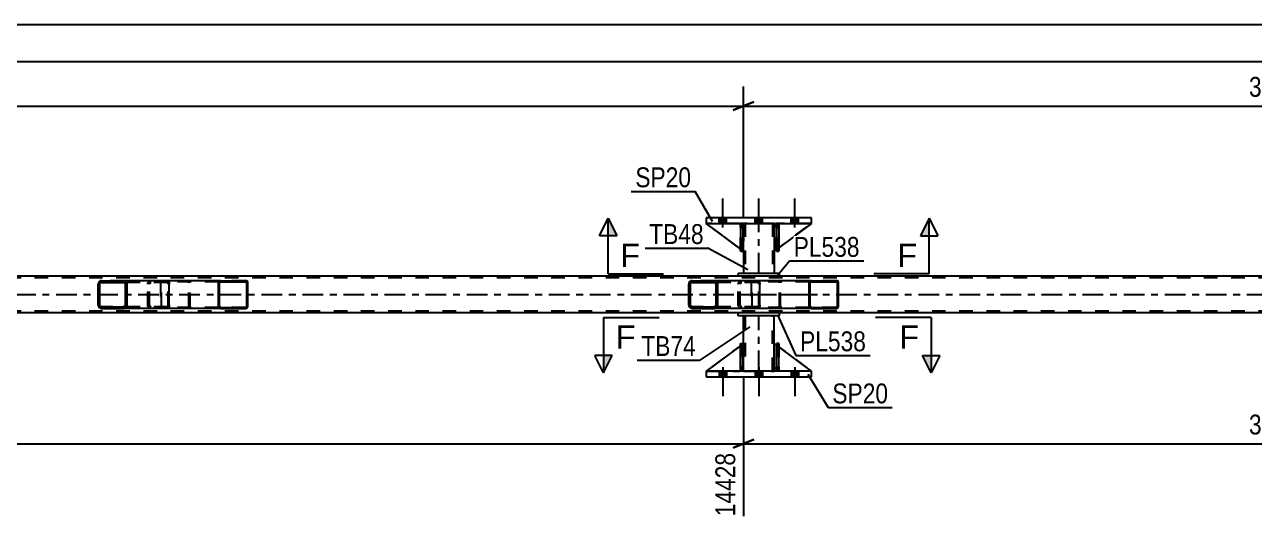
# Model space of a CAD drawing. Header units: millimetres. Extents: x 0 to 841, y 0 to 594.
# Drawn here: x 481.8 to 659.1, y 213.2 to 284.7 of the extents above; entities that cross this region are included whole.
import ezdxf

# ---------------------------------------------------------------- set-up
doc = ezdxf.new("R2010")
doc.units = ezdxf.units.MM
doc.linetypes.add('DXK_LINE_DOT2', pattern=[3.9198, 1.9599, -1.9599])
doc.linetypes.add('DXK_LINE_DOT3', pattern=[5.9187, 2.979, -0.9799, 0.9799, -0.9799])
doc.styles.add('Arial', font='ARIAL.TTF', dxfattribs={"height": 0.2})
doc.styles.add('Arial Narrow', font='ARIALN.TTF', dxfattribs={"height": 0.2})

# ---------------------------------------------------------------- blocks, each defined once
blk = doc.blocks.new('Part-814553173-5647 - 5489')
at = {"color": 7, "linetype": 'DXK_LINE_DOT2'}
for p, q in [((589.84, 235.35), (589.84, 238.75)), ((589.84, 238.75), (595.24, 234.75)), ((590.44, 234.75), (589.84, 235.35)), ((595.24, 234.75), (590.44, 234.75))]:
    blk.add_line(p, q, dxfattribs=at)
blk = doc.blocks.new('Part-814553173-5655 - 5489')
at = {"color": 2, "linetype": 'Continuous'}
for p, q in [((585, 234.75), (585, 238.75)), ((585, 238.75), (585.32, 238.75)), ((585.32, 234.75), (585.32, 238.75)), ((585, 234.75), (585, 234.75)), ((585.32, 234.75), (585, 234.75))]:
    blk.add_line(p, q, dxfattribs=at)
at = {"color": 7, "linetype": 'DXK_LINE_DOT2'}
for p, q in [((585, 238.75), (585, 235.35)), ((585.32, 235.35), (585.32, 238.75)), ((585, 235.35), (585, 234.75)), ((585, 235.35), (585.32, 235.35)), ((585.32, 234.75), (585.32, 235.35)), ((585.32, 234.75), (585.32, 234.75))]:
    blk.add_line(p, q, dxfattribs=at)
blk = doc.blocks.new('Part-814553173-5663 - 5489')
at = {"linetype": 'Continuous'}
h = blk.add_hatch(dxfattribs=at)
h.set_pattern_fill('', scale=0.7, style=0, pattern_type=0)
h.set_pattern_definition([(45, (496.5483, 247.4956), (-1.57154, 1.57154), [])])
h.paths.add_polyline_path([(496.59, 247.31), (496.55, 247.5), (496.44, 247.65), (496.28, 247.76), (496.08, 247.79), (492.9, 247.79), (492.71, 247.76), (492.54, 247.65), (492.44, 247.5), (492.4, 247.31), (492.4, 244.27), (492.44, 244.09), (492.54, 243.93), (492.71, 243.83), (492.9, 243.79), (496.08, 243.79), (496.28, 243.83), (496.44, 243.93), (496.55, 244.09), (496.59, 244.27)])
h.paths.add_polyline_path([(496.32, 244.18), (496.26, 244.1), (496.18, 244.05), (496.08, 244.03), (492.9, 244.03), (492.8, 244.05), (492.72, 244.1), (492.67, 244.18), (492.65, 244.27), (492.65, 247.31), (492.67, 247.4), (492.72, 247.48), (492.8, 247.53), (492.9, 247.55), (496.08, 247.55), (496.18, 247.53), (496.26, 247.48), (496.32, 247.4), (496.34, 247.31), (496.34, 244.27)])
at = {"color": 2, "linetype": 'Continuous'}
for p, q in [((492.44, 247.5), (492.4, 247.31)), ((492.4, 244.27), (492.4, 247.31)), ((492.65, 247.31), (492.67, 247.4)), ((492.65, 244.27), (492.65, 247.31)), ((492.67, 247.4), (492.72, 247.48)), ((492.9, 247.79), (492.71, 247.76)), ((492.72, 247.48), (492.8, 247.53)), ((492.8, 247.53), (492.9, 247.55)), ((492.9, 247.79), (496.08, 247.79)), ((492.9, 247.55), (496.08, 247.55)), ((502.38, 247.79), (496.08, 247.79)), ((496.28, 247.76), (496.08, 247.79)), ((496.08, 247.55), (496.18, 247.53)), ((496.18, 247.53), (496.26, 247.48)), ((496.26, 247.48), (496.32, 247.4)), ((496.32, 247.4), (496.34, 247.31)), ((496.34, 244.27), (496.34, 247.31)), ((496.59, 247.31), (496.55, 247.5)), ((496.59, 244.27), (496.59, 247.31)), ((502.38, 247.79), (502.49, 247.76)), ((502.49, 247.76), (502.58, 247.65)), ((502.58, 247.65), (502.63, 247.5)), ((502.63, 247.5), (502.66, 247.31)), ((502.66, 244.27), (502.66, 247.31)), ((492.4, 244.27), (492.44, 244.09)), ((492.67, 244.18), (492.65, 244.27)), ((492.72, 244.1), (492.67, 244.18)), ((492.71, 243.83), (492.9, 243.79)), ((492.8, 244.05), (492.72, 244.1)), ((492.9, 244.03), (492.8, 244.05)), ((492.9, 244.03), (496.08, 244.03)), ((492.9, 243.79), (496.08, 243.79)), ((496.18, 244.05), (496.08, 244.03)), ((496.08, 243.79), (496.28, 243.83)), ((502.38, 243.79), (496.08, 243.79)), ((496.26, 244.1), (496.18, 244.05)), ((496.32, 244.18), (496.26, 244.1)), ((496.34, 244.27), (496.32, 244.18)), ((496.55, 244.09), (496.59, 244.27)), ((502.49, 243.83), (502.38, 243.79)), ((502.58, 243.93), (502.49, 243.83)), ((502.63, 244.09), (502.58, 243.93)), ((502.66, 244.27), (502.63, 244.09))]:
    blk.add_line(p, q, dxfattribs=at)
at = {"color": 7, "linetype": 'DXK_LINE_DOT2'}
for p, q in [((496.08, 247.79), (492.9, 247.79)), ((502.38, 247.55), (492.9, 247.55)), ((499.55, 247.31), (499.59, 247.5)), ((499.55, 244.27), (499.55, 247.31)), ((499.82, 247.4), (499.8, 247.31)), ((499.8, 244.27), (499.8, 247.31)), ((499.87, 247.48), (499.82, 247.4)), ((499.86, 247.76), (500.05, 247.79)), ((499.87, 247.48), (499.89, 247.5)), ((499.89, 247.5), (499.95, 247.53)), ((499.95, 247.53), (500.05, 247.55)), ((501.39, 247.55), (501.39, 247.79)), ((502.44, 247.53), (502.38, 247.55)), ((502.48, 247.48), (502.44, 247.53)), ((502.51, 247.4), (502.48, 247.48)), ((502.52, 247.31), (502.51, 247.4)), ((502.52, 244.27), (502.52, 247.31)), ((502.38, 244.03), (492.9, 244.03)), ((496.08, 243.79), (492.9, 243.79)), ((499.59, 244.09), (499.55, 244.27)), ((499.8, 244.27), (499.82, 244.18)), ((499.82, 244.18), (499.87, 244.1)), ((500.05, 243.79), (499.86, 243.83)), ((499.87, 244.1), (499.89, 244.09)), ((499.89, 244.09), (499.95, 244.05)), ((499.95, 244.05), (500.05, 244.03)), ((501.39, 243.79), (501.39, 244.03)), ((502.38, 244.03), (502.44, 244.05)), ((502.44, 244.05), (502.48, 244.1)), ((502.48, 244.1), (502.51, 244.18)), ((502.51, 244.18), (502.52, 244.27))]:
    blk.add_line(p, q, dxfattribs=at)
at = {"color": 2, "linetype": 'Continuous'}
for centre, start, end in [((492.89, 247.3), 111.1941, 156.1506), ((496.1, 247.3), 23.8494, 68.8059), ((492.89, 244.29), 203.8494, 248.8059), ((496.1, 244.29), 291.1941, 336.1506)]:
    blk.add_arc(centre, 0.492, start, end, dxfattribs=at)
at = {"color": 7, "linetype": 'DXK_LINE_DOT2'}
for centre, start, end in [((500.04, 247.3), 111.1941, 156.1506), ((500.04, 244.29), 203.8494, 248.8059)]:
    blk.add_arc(centre, 0.492, start, end, dxfattribs=at)
blk = doc.blocks.new('Part-814553173-5530 - 5489')
at = {"color": 2, "linetype": 'Continuous'}
for p, q in [((585.44, 256.05), (585.44, 255.45)), ((589.84, 256.05), (589.84, 255.45)), ((585.44, 252.05), (585.44, 248.85)), ((589.84, 252.05), (589.84, 248.85))]:
    blk.add_line(p, q, dxfattribs=at)
at = {"color": 7, "linetype": 'DXK_LINE_DOT2'}
for p, q in [((589.84, 256.05), (585.44, 256.05)), ((585.44, 255.45), (585.44, 252.05)), ((585.68, 256.05), (585.68, 248.85)), ((589.6, 256.05), (589.6, 248.85)), ((589.84, 255.45), (589.84, 252.05)), ((589.84, 248.85), (585.44, 248.85))]:
    blk.add_line(p, q, dxfattribs=at)
at = {"color": 7, "linetype": 'DXK_LINE_DOT3'}
blk.add_line((587.64, 248.85), (587.64, 256.05), dxfattribs=at)
blk = doc.blocks.new('Part-814553173-5546 - 5489')
at = {"linetype": 'Continuous'}
h = blk.add_hatch(dxfattribs=at)
h.set_pattern_fill('', scale=0.7, style=0, pattern_type=0)
h.set_pattern_definition([(45, (513.9723, 247.5943), (-1.57154, 1.57154), [])])
h.paths.add_polyline_path([(514, 247.47), (513.97, 247.59), (513.9, 247.7), (513.79, 247.77), (513.66, 247.79), (510.08, 247.79), (509.95, 247.77), (509.84, 247.7), (509.77, 247.59), (509.74, 247.47), (509.74, 244.11), (509.77, 243.99), (509.84, 243.89), (509.95, 243.82), (510.08, 243.79), (513.66, 243.79), (513.79, 243.82), (513.9, 243.89), (513.97, 243.99), (514, 244.11)])
h.paths.add_polyline_path([(513.82, 244.05), (513.78, 244), (513.72, 243.96), (513.66, 243.95), (510.08, 243.95), (510.02, 243.96), (509.96, 244), (509.92, 244.05), (509.91, 244.11), (509.91, 247.47), (509.92, 247.53), (509.96, 247.59), (510.02, 247.62), (510.08, 247.63), (513.66, 247.63), (513.72, 247.62), (513.78, 247.59), (513.82, 247.53), (513.83, 247.47), (513.83, 244.11)])
at = {"color": 7, "linetype": 'DXK_LINE_DOT2'}
for p, q in [((501.39, 247.47), (501.4, 247.5)), ((501.39, 247.47), (501.39, 244.11)), ((501.4, 247.5), (501.42, 247.59)), ((501.58, 247.53), (501.56, 247.47)), ((501.56, 244.11), (501.56, 247.47)), ((501.61, 247.59), (501.58, 247.53)), ((501.6, 247.77), (501.73, 247.79)), ((501.67, 247.62), (501.61, 247.59)), ((501.73, 247.63), (501.67, 247.62)), ((502.38, 247.79), (501.73, 247.79)), ((513.66, 247.63), (501.73, 247.63)), ((505.31, 247.79), (505.44, 247.77)), ((505.37, 247.62), (505.31, 247.63)), ((505.43, 247.59), (505.37, 247.62)), ((505.47, 247.53), (505.43, 247.59)), ((505.48, 247.47), (505.47, 247.53)), ((505.48, 244.11), (505.48, 247.47)), ((505.62, 247.59), (505.65, 247.47)), ((505.65, 244.11), (505.65, 247.47)), ((513.66, 247.79), (510.08, 247.79)), ((501.42, 243.99), (501.39, 244.11)), ((501.56, 244.11), (501.58, 244.05)), ((501.58, 244.05), (501.61, 244)), ((501.73, 243.79), (501.6, 243.82)), ((501.61, 244), (501.67, 243.96)), ((501.67, 243.96), (501.73, 243.95)), ((513.66, 243.95), (501.73, 243.95)), ((502.38, 243.79), (501.73, 243.79)), ((505.31, 243.95), (505.37, 243.96)), ((505.44, 243.82), (505.31, 243.79)), ((505.37, 243.96), (505.43, 244)), ((505.43, 244), (505.47, 244.05)), ((505.47, 244.05), (505.48, 244.11)), ((505.65, 244.11), (505.62, 243.99)), ((513.66, 243.79), (510.08, 243.79))]:
    blk.add_line(p, q, dxfattribs=at)
at = {"color": 2, "linetype": 'Continuous'}
for p, q in [((510.08, 247.79), (502.38, 247.79)), ((509.77, 247.59), (509.74, 247.47)), ((509.74, 244.11), (509.74, 247.47)), ((509.91, 247.47), (509.92, 247.53)), ((509.91, 244.11), (509.91, 247.47)), ((509.92, 247.53), (509.96, 247.59)), ((510.08, 247.79), (509.95, 247.77)), ((509.96, 247.59), (510.02, 247.62)), ((510.02, 247.62), (510.08, 247.63)), ((510.08, 247.79), (513.66, 247.79)), ((510.08, 247.63), (513.66, 247.63)), ((513.79, 247.77), (513.66, 247.79)), ((513.66, 247.63), (513.72, 247.62)), ((513.72, 247.62), (513.78, 247.59)), ((513.78, 247.59), (513.82, 247.53)), ((513.82, 247.53), (513.83, 247.47)), ((513.83, 244.11), (513.83, 247.47)), ((514, 247.47), (513.97, 247.59)), ((514, 244.11), (514, 247.47)), ((510.08, 243.79), (502.38, 243.79)), ((509.74, 244.11), (509.77, 243.99)), ((509.92, 244.05), (509.91, 244.11)), ((509.96, 244), (509.92, 244.05)), ((509.95, 243.82), (510.08, 243.79)), ((510.02, 243.96), (509.96, 244)), ((510.08, 243.95), (510.02, 243.96)), ((510.08, 243.95), (513.66, 243.95)), ((510.08, 243.79), (513.66, 243.79)), ((513.72, 243.96), (513.66, 243.95)), ((513.66, 243.79), (513.79, 243.82)), ((513.78, 244), (513.72, 243.96)), ((513.82, 244.05), (513.78, 244)), ((513.83, 244.11), (513.82, 244.05)), ((513.97, 243.99), (514, 244.11))]:
    blk.add_line(p, q, dxfattribs=at)
at = {"color": 7, "linetype": 'DXK_LINE_DOT2'}
for centre, start, end in [((501.72, 247.46), 110.7583, 155.68), ((505.32, 247.46), 24.3199, 69.2417), ((501.72, 244.13), 204.3199, 249.2417), ((505.32, 244.13), 290.7583, 335.68)]:
    blk.add_arc(centre, 0.331, start, end, dxfattribs=at)
at = {"color": 2, "linetype": 'Continuous'}
for centre, start, end in [((510.07, 247.46), 110.7583, 155.68), ((513.67, 247.46), 24.32, 69.2417), ((510.07, 244.13), 204.32, 249.2417), ((513.67, 244.13), 290.7583, 335.68)]:
    blk.add_arc(centre, 0.331, start, end, dxfattribs=at)
blk = doc.blocks.new('Part-814553173-5547 - 5489')
at = {"linetype": 'Continuous'}
h = blk.add_hatch(dxfattribs=at)
h.set_pattern_fill('', scale=0.7, style=0, pattern_type=0)
h.set_pattern_definition([(45, (581.6826, 247.4956), (-1.57154, 1.57154), [])])
h.paths.add_polyline_path([(581.72, 247.31), (581.68, 247.5), (581.57, 247.65), (581.41, 247.76), (581.22, 247.79), (578.03, 247.79), (577.84, 247.76), (577.68, 247.65), (577.57, 247.5), (577.53, 247.31), (577.53, 244.27), (577.57, 244.09), (577.68, 243.93), (577.84, 243.83), (578.03, 243.79), (581.22, 243.79), (581.41, 243.83), (581.57, 243.93), (581.68, 244.09), (581.72, 244.27)])
h.paths.add_polyline_path([(581.45, 244.18), (581.4, 244.1), (581.31, 244.05), (581.22, 244.03), (578.03, 244.03), (577.94, 244.05), (577.86, 244.1), (577.8, 244.18), (577.78, 244.27), (577.78, 247.31), (577.8, 247.4), (577.86, 247.48), (577.94, 247.53), (578.03, 247.55), (581.22, 247.55), (581.31, 247.53), (581.4, 247.48), (581.45, 247.4), (581.47, 247.31), (581.47, 244.27)])
at = {"color": 2, "linetype": 'Continuous'}
for p, q in [((577.57, 247.5), (577.53, 247.31)), ((577.53, 244.27), (577.53, 247.31)), ((577.78, 247.31), (577.8, 247.4)), ((577.78, 244.27), (577.78, 247.31)), ((577.8, 247.4), (577.86, 247.48)), ((578.03, 247.79), (577.84, 247.76)), ((577.86, 247.48), (577.94, 247.53)), ((577.94, 247.53), (578.03, 247.55)), ((578.03, 247.79), (581.22, 247.79)), ((578.03, 247.55), (581.22, 247.55)), ((587.52, 247.79), (581.22, 247.79)), ((581.41, 247.76), (581.22, 247.79)), ((581.22, 247.55), (581.31, 247.53)), ((581.31, 247.53), (581.4, 247.48)), ((581.4, 247.48), (581.45, 247.4)), ((581.45, 247.4), (581.47, 247.31)), ((581.47, 244.27), (581.47, 247.31)), ((581.72, 247.31), (581.68, 247.5)), ((581.72, 244.27), (581.72, 247.31)), ((587.52, 247.79), (587.62, 247.76)), ((587.62, 247.76), (587.71, 247.65)), ((587.71, 247.65), (587.77, 247.5)), ((587.77, 247.5), (587.79, 247.31)), ((587.79, 244.27), (587.79, 247.31)), ((577.53, 244.27), (577.57, 244.09)), ((577.8, 244.18), (577.78, 244.27)), ((577.86, 244.1), (577.8, 244.18)), ((577.84, 243.83), (578.03, 243.79)), ((577.94, 244.05), (577.86, 244.1)), ((578.03, 244.03), (577.94, 244.05)), ((578.03, 244.03), (581.22, 244.03)), ((578.03, 243.79), (581.22, 243.79)), ((581.31, 244.05), (581.22, 244.03)), ((581.22, 243.79), (581.41, 243.83)), ((587.52, 243.79), (581.22, 243.79)), ((581.4, 244.1), (581.31, 244.05)), ((581.45, 244.18), (581.4, 244.1)), ((581.47, 244.27), (581.45, 244.18)), ((581.68, 244.09), (581.72, 244.27)), ((587.62, 243.83), (587.52, 243.79)), ((587.71, 243.93), (587.62, 243.83)), ((587.77, 244.09), (587.71, 243.93)), ((587.79, 244.27), (587.77, 244.09))]:
    blk.add_line(p, q, dxfattribs=at)
at = {"color": 7, "linetype": 'DXK_LINE_DOT2'}
for p, q in [((581.22, 247.79), (578.03, 247.79)), ((587.52, 247.55), (578.03, 247.55)), ((584.68, 247.31), (584.72, 247.5)), ((584.68, 244.27), (584.68, 247.31)), ((584.95, 247.4), (584.93, 247.31)), ((584.93, 244.27), (584.93, 247.31)), ((585.01, 247.48), (584.95, 247.4)), ((584.99, 247.76), (585.18, 247.79)), ((585.01, 247.48), (585.03, 247.5)), ((585.03, 247.5), (585.09, 247.53)), ((585.09, 247.53), (585.18, 247.55)), ((586.53, 247.55), (586.53, 247.79)), ((587.57, 247.53), (587.52, 247.55)), ((587.61, 247.48), (587.57, 247.53)), ((587.64, 247.4), (587.61, 247.48)), ((587.65, 247.31), (587.64, 247.4)), ((587.65, 244.27), (587.65, 247.31)), ((587.52, 244.03), (578.03, 244.03)), ((581.22, 243.79), (578.03, 243.79)), ((584.72, 244.09), (584.68, 244.27)), ((584.93, 244.27), (584.95, 244.18)), ((584.95, 244.18), (585.01, 244.1)), ((585.18, 243.79), (584.99, 243.83)), ((585.01, 244.1), (585.03, 244.09)), ((585.03, 244.09), (585.09, 244.05)), ((585.09, 244.05), (585.18, 244.03)), ((586.53, 243.79), (586.53, 244.03)), ((587.52, 244.03), (587.57, 244.05)), ((587.57, 244.05), (587.61, 244.1)), ((587.61, 244.1), (587.64, 244.18)), ((587.64, 244.18), (587.65, 244.27))]:
    blk.add_line(p, q, dxfattribs=at)
at = {"color": 2, "linetype": 'Continuous'}
for centre, start, end in [((578.02, 247.3), 111.1941, 156.1506), ((581.23, 247.3), 23.8494, 68.8059), ((578.02, 244.29), 203.8494, 248.8059), ((581.23, 244.29), 291.1941, 336.1506)]:
    blk.add_arc(centre, 0.492, start, end, dxfattribs=at)
at = {"color": 7, "linetype": 'DXK_LINE_DOT2'}
for centre, start, end in [((585.17, 247.3), 111.1941, 156.1506), ((585.17, 244.29), 203.8494, 248.8059)]:
    blk.add_arc(centre, 0.492, start, end, dxfattribs=at)
blk = doc.blocks.new('Part-814553173-5548 - 5489')
at = {"linetype": 'Continuous'}
h = blk.add_hatch(dxfattribs=at)
h.set_pattern_fill('', scale=0.7, style=0, pattern_type=0)
h.set_pattern_definition([(45, (599.1066, 247.5943), (-1.57154, 1.57154), [])])
h.paths.add_polyline_path([(599.13, 247.47), (599.11, 247.59), (599.03, 247.7), (598.92, 247.77), (598.79, 247.79), (595.22, 247.79), (595.09, 247.77), (594.98, 247.7), (594.9, 247.59), (594.88, 247.47), (594.88, 244.11), (594.9, 243.99), (594.98, 243.89), (595.09, 243.82), (595.22, 243.79), (598.79, 243.79), (598.92, 243.82), (599.03, 243.89), (599.11, 243.99), (599.13, 244.11)])
h.paths.add_polyline_path([(598.95, 244.05), (598.91, 244), (598.86, 243.96), (598.79, 243.95), (595.22, 243.95), (595.15, 243.96), (595.1, 244), (595.06, 244.05), (595.05, 244.11), (595.05, 247.47), (595.06, 247.53), (595.1, 247.59), (595.15, 247.62), (595.22, 247.63), (598.79, 247.63), (598.86, 247.62), (598.91, 247.59), (598.95, 247.53), (598.96, 247.47), (598.96, 244.11)])
at = {"color": 7, "linetype": 'DXK_LINE_DOT2'}
for p, q in [((586.53, 247.5), (586.55, 247.59)), ((586.53, 247.47), (586.53, 247.5)), ((586.53, 247.47), (586.53, 244.11)), ((586.71, 247.53), (586.7, 247.47)), ((586.7, 244.11), (586.7, 247.47)), ((586.75, 247.59), (586.71, 247.53)), ((586.74, 247.77), (586.87, 247.79)), ((586.8, 247.62), (586.75, 247.59)), ((586.87, 247.63), (586.8, 247.62)), ((587.52, 247.79), (586.87, 247.79)), ((598.79, 247.63), (586.87, 247.63)), ((590.44, 247.79), (590.57, 247.77)), ((590.51, 247.62), (590.44, 247.63)), ((590.56, 247.59), (590.51, 247.62)), ((590.6, 247.53), (590.56, 247.59)), ((590.61, 247.47), (590.6, 247.53)), ((590.61, 244.11), (590.61, 247.47)), ((590.76, 247.59), (590.78, 247.47)), ((590.78, 244.11), (590.78, 247.47)), ((598.79, 247.79), (595.22, 247.79)), ((586.55, 243.99), (586.53, 244.11)), ((586.7, 244.11), (586.71, 244.05)), ((586.71, 244.05), (586.75, 244)), ((586.87, 243.79), (586.74, 243.82)), ((586.75, 244), (586.8, 243.96)), ((586.8, 243.96), (586.87, 243.95)), ((598.79, 243.95), (586.87, 243.95)), ((587.52, 243.79), (586.87, 243.79)), ((590.44, 243.95), (590.51, 243.96)), ((590.57, 243.82), (590.44, 243.79)), ((590.51, 243.96), (590.56, 244)), ((590.56, 244), (590.6, 244.05)), ((590.6, 244.05), (590.61, 244.11)), ((590.78, 244.11), (590.76, 243.99)), ((598.79, 243.79), (595.22, 243.79))]:
    blk.add_line(p, q, dxfattribs=at)
at = {"color": 2, "linetype": 'Continuous'}
for p, q in [((595.22, 247.79), (587.52, 247.79)), ((594.9, 247.59), (594.88, 247.47)), ((594.88, 244.11), (594.88, 247.47)), ((595.05, 247.47), (595.06, 247.53)), ((595.05, 244.11), (595.05, 247.47)), ((595.06, 247.53), (595.1, 247.59)), ((595.22, 247.79), (595.09, 247.77)), ((595.1, 247.59), (595.15, 247.62)), ((595.15, 247.62), (595.22, 247.63)), ((595.22, 247.79), (598.79, 247.79)), ((595.22, 247.63), (598.79, 247.63)), ((598.92, 247.77), (598.79, 247.79)), ((598.79, 247.63), (598.86, 247.62)), ((598.86, 247.62), (598.91, 247.59)), ((598.91, 247.59), (598.95, 247.53)), ((598.95, 247.53), (598.96, 247.47)), ((598.96, 244.11), (598.96, 247.47)), ((599.13, 247.47), (599.11, 247.59)), ((599.13, 244.11), (599.13, 247.47)), ((595.22, 243.79), (587.52, 243.79)), ((594.88, 244.11), (594.9, 243.99)), ((595.06, 244.05), (595.05, 244.11)), ((595.1, 244), (595.06, 244.05)), ((595.09, 243.82), (595.22, 243.79)), ((595.15, 243.96), (595.1, 244)), ((595.22, 243.95), (595.15, 243.96)), ((595.22, 243.95), (598.79, 243.95)), ((595.22, 243.79), (598.79, 243.79)), ((598.86, 243.96), (598.79, 243.95)), ((598.79, 243.79), (598.92, 243.82)), ((598.91, 244), (598.86, 243.96)), ((598.95, 244.05), (598.91, 244)), ((598.96, 244.11), (598.95, 244.05)), ((599.11, 243.99), (599.13, 244.11))]:
    blk.add_line(p, q, dxfattribs=at)
at = {"color": 7, "linetype": 'DXK_LINE_DOT3'}
blk.add_line((585.23, 245.79), (597, 245.79), dxfattribs=at)
at = {"color": 7, "linetype": 'DXK_LINE_DOT2'}
for centre, start, end in [((586.85, 247.46), 110.7583, 155.68), ((590.46, 247.46), 24.3199, 69.2417), ((586.85, 244.13), 204.3199, 249.2417), ((590.46, 244.13), 290.7583, 335.68)]:
    blk.add_arc(centre, 0.331, start, end, dxfattribs=at)
at = {"color": 2, "linetype": 'Continuous'}
for centre, start, end in [((595.2, 247.46), 110.7583, 155.68), ((598.8, 247.46), 24.32, 69.2417), ((595.2, 244.13), 204.32, 249.2417), ((598.8, 244.13), 290.7583, 335.68)]:
    blk.add_arc(centre, 0.331, start, end, dxfattribs=at)
blk = doc.blocks.new('Part-814553173-5613 - 5489')
at = {"color": 7, "linetype": 'DXK_LINE_DOT2'}
for p, q in [((585, 238.75), (585.32, 238.75)), ((585, 235.35), (585, 238.75)), ((585, 238.75), (585, 234.75)), ((585.32, 238.75), (585.32, 235.35)), ((585.32, 234.75), (585.32, 238.66)), ((585.32, 235.35), (585, 235.35)), ((585, 234.75), (585, 235.35)), ((585.32, 234.75), (585, 234.75)), ((585.32, 235.35), (585.32, 234.75)), ((585.32, 234.75), (585.32, 234.75))]:
    blk.add_line(p, q, dxfattribs=at)
blk = doc.blocks.new('Part-814553173-5616 - 5489')
at = {"color": 2, "linetype": 'Continuous'}
for p, q in [((590.2, 255.81), (589.84, 255.45)), ((589.84, 255.45), (589.84, 252.05)), ((595.24, 256.05), (590.52, 252.55)), ((590.2, 252.31), (589.84, 252.05))]:
    blk.add_line(p, q, dxfattribs=at)
at = {"color": 7, "linetype": 'DXK_LINE_DOT2'}
for p, q in [((590.44, 256.05), (590.2, 255.81)), ((595.24, 256.05), (590.44, 256.05)), ((590.52, 252.55), (590.2, 252.31))]:
    blk.add_line(p, q, dxfattribs=at)
blk = doc.blocks.new('Part-814553173-5619 - 5489')
at = {"color": 7, "linetype": 'DXK_LINE_DOT2'}
for p, q in [((590.44, 256.05), (589.84, 255.45)), ((589.84, 252.05), (595.24, 256.05)), ((589.84, 255.45), (589.84, 252.05)), ((595.24, 256.05), (590.44, 256.05))]:
    blk.add_line(p, q, dxfattribs=at)
blk = doc.blocks.new('Part-814553173-5622 - 5489')
at = {"color": 2, "linetype": 'Continuous'}
for p, q in [((585, 252.38), (580.04, 256.05)), ((585, 255.9), (584.84, 256.05)), ((585.44, 255.45), (585.32, 255.58)), ((585.44, 255.45), (585.44, 255.45)), ((585.44, 252.05), (585.44, 255.45)), ((585.32, 252.15), (585.44, 252.05)), ((585.44, 252.05), (585.44, 252.05))]:
    blk.add_line(p, q, dxfattribs=at)
at = {"color": 7, "linetype": 'DXK_LINE_DOT2'}
for p, q in [((584.84, 256.05), (580.04, 256.05)), ((584.84, 256.05), (585.44, 255.45)), ((585.32, 255.58), (585, 255.9)), ((585.44, 255.45), (585.44, 252.05)), ((585.32, 252.15), (585, 252.38))]:
    blk.add_line(p, q, dxfattribs=at)
blk = doc.blocks.new('Part-814553173-5625 - 5489')
at = {"color": 7, "linetype": 'DXK_LINE_DOT2'}
for p, q in [((585.44, 252.05), (580.04, 256.05)), ((580.04, 256.05), (584.84, 256.05)), ((584.84, 256.05), (585.44, 255.45)), ((585.44, 255.45), (584.84, 256.05)), ((585.44, 255.45), (585.44, 252.05)), ((585.44, 255.45), (585.44, 255.45)), ((585.44, 255.45), (585.44, 252.05))]:
    blk.add_line(p, q, dxfattribs=at)
blk = doc.blocks.new('Part-814553173-5626 - 5489')
at = {"color": 2, "linetype": 'Continuous'}
for p, q in [((590.52, 256.05), (590.2, 256.05)), ((590.2, 256.05), (590.2, 252.05)), ((590.52, 256.05), (590.52, 256.05)), ((590.52, 256.05), (590.52, 252.05)), ((590.52, 252.05), (590.2, 252.05))]:
    blk.add_line(p, q, dxfattribs=at)
at = {"color": 7, "linetype": 'DXK_LINE_DOT2'}
for p, q in [((590.2, 255.45), (590.2, 256.05)), ((590.52, 255.45), (590.2, 255.45)), ((590.2, 255.45), (590.2, 252.05)), ((590.52, 255.45), (590.52, 256.05)), ((590.52, 256.05), (590.52, 256.05)), ((590.52, 252.05), (590.52, 255.45))]:
    blk.add_line(p, q, dxfattribs=at)
blk = doc.blocks.new('Part-814553173-5627 - 5489')
at = {"color": 2, "linetype": 'Continuous'}
for p, q in [((585.32, 256.05), (585, 256.05)), ((585, 256.05), (585, 252.05)), ((585.32, 256.05), (585.32, 256.05)), ((585.32, 256.05), (585.32, 252.05)), ((585.32, 252.05), (585, 252.05))]:
    blk.add_line(p, q, dxfattribs=at)
at = {"color": 7, "linetype": 'DXK_LINE_DOT2'}
for p, q in [((585, 255.45), (585, 256.05)), ((585.32, 255.45), (585, 255.45)), ((585, 255.45), (585, 252.05)), ((585.32, 255.45), (585.32, 256.05)), ((585.32, 256.05), (585.32, 256.05)), ((585.32, 252.05), (585.32, 255.45))]:
    blk.add_line(p, q, dxfattribs=at)
blk = doc.blocks.new('Part-814553173-5628 - 5489')
at = {"color": 7, "linetype": 'DXK_LINE_DOT2'}
for p, q in [((590.2, 255.45), (590.2, 256.05)), ((590.2, 256.05), (590.2, 256.05)), ((590.2, 256.05), (590.2, 252.05)), ((590.52, 256.05), (590.2, 256.05)), ((590.2, 252.05), (590.2, 255.45)), ((590.2, 255.45), (590.52, 255.45)), ((590.52, 255.45), (590.52, 256.05)), ((590.52, 252.05), (590.52, 256.05)), ((590.52, 255.45), (590.52, 252.05)), ((590.2, 252.05), (590.52, 252.05))]:
    blk.add_line(p, q, dxfattribs=at)
blk = doc.blocks.new('Part-814553173-5629 - 5489')
at = {"color": 7, "linetype": 'DXK_LINE_DOT2'}
for p, q in [((585, 255.45), (585, 256.05)), ((585, 256.05), (585, 256.05)), ((585, 256.05), (585, 252.05)), ((585.32, 256.05), (585, 256.05)), ((585, 252.05), (585, 255.45)), ((585, 255.45), (585.32, 255.45)), ((585.32, 255.45), (585.32, 256.05)), ((585.32, 252.05), (585.32, 256.05)), ((585.32, 255.45), (585.32, 252.05)), ((585, 252.05), (585.32, 252.05))]:
    blk.add_line(p, q, dxfattribs=at)
blk = doc.blocks.new('Part-814553173-5634 - 5489')
at = {"color": 2, "linetype": 'Continuous'}
for p, q in [((585.44, 238.75), (585.44, 242.75)), ((589.84, 238.75), (589.84, 242.75)), ((585.44, 234.75), (585.44, 235.35)), ((589.84, 234.75), (589.84, 235.35))]:
    blk.add_line(p, q, dxfattribs=at)
at = {"color": 7, "linetype": 'DXK_LINE_DOT2'}
for p, q in [((589.84, 242.75), (585.44, 242.75)), ((585.68, 242.75), (585.68, 234.75)), ((589.6, 234.75), (589.6, 242.75)), ((585.44, 235.35), (585.44, 238.75)), ((589.84, 235.35), (589.84, 238.75)), ((585.44, 234.75), (589.84, 234.75))]:
    blk.add_line(p, q, dxfattribs=at)
at = {"color": 7, "linetype": 'DXK_LINE_DOT3'}
blk.add_line((587.64, 234.75), (587.64, 242.75), dxfattribs=at)
blk = doc.blocks.new('Part-814553173-5639 - 5489')
at = {"color": 2, "linetype": 'Continuous'}
for p, q in [((590.64, 243.15), (584.64, 243.15)), ((584.64, 242.75), (584.64, 243.15)), ((590.64, 242.75), (590.64, 243.15)), ((590.64, 242.75), (584.64, 242.75))]:
    blk.add_line(p, q, dxfattribs=at)
blk = doc.blocks.new('Part-814553173-5644 - 5489')
at = {"color": 2, "linetype": 'Continuous'}
for p, q in [((590.64, 248.85), (584.64, 248.85)), ((584.64, 248.45), (584.64, 248.85)), ((590.64, 248.45), (584.64, 248.45)), ((590.64, 248.45), (590.64, 248.85))]:
    blk.add_line(p, q, dxfattribs=at)
blk = doc.blocks.new('Part-814553173-5650 - 5489')
at = {"color": 2, "linetype": 'Continuous'}
for p, q in [((585, 238.42), (580.04, 234.75)), ((585.44, 238.75), (585.32, 238.66)), ((585.44, 235.35), (585.44, 238.75)), ((585, 234.91), (584.84, 234.75)), ((585.44, 235.35), (585.32, 235.23)), ((585.44, 235.35), (585.44, 235.35))]:
    blk.add_line(p, q, dxfattribs=at)
at = {"color": 7, "linetype": 'DXK_LINE_DOT2'}
for p, q in [((585.32, 238.66), (585, 238.42)), ((585.44, 235.35), (585.44, 238.75)), ((580.04, 234.75), (584.84, 234.75)), ((585.44, 235.35), (584.84, 234.75)), ((585.32, 235.23), (585, 234.91))]:
    blk.add_line(p, q, dxfattribs=at)
blk = doc.blocks.new('Part-814553173-5653 - 5489')
at = {"color": 7, "linetype": 'DXK_LINE_DOT2'}
for p, q in [((585.44, 238.75), (580.04, 234.75)), ((585.44, 235.35), (585.44, 238.75)), ((585.44, 238.75), (585.44, 235.35)), ((580.04, 234.75), (584.84, 234.75)), ((584.84, 234.75), (585.44, 235.35)), ((585.44, 235.35), (584.84, 234.75)), ((585.44, 235.35), (585.44, 235.35))]:
    blk.add_line(p, q, dxfattribs=at)
blk = doc.blocks.new('Part-814553173-5654 - 5489')
at = {"color": 2, "linetype": 'Continuous'}
for p, q in [((590.2, 234.75), (590.2, 238.75)), ((590.2, 238.75), (590.52, 238.75)), ((590.52, 234.75), (590.52, 238.75)), ((590.2, 234.75), (590.2, 234.75)), ((590.52, 234.75), (590.2, 234.75))]:
    blk.add_line(p, q, dxfattribs=at)
at = {"color": 7, "linetype": 'DXK_LINE_DOT2'}
for p, q in [((590.2, 238.75), (590.2, 235.35)), ((590.52, 235.35), (590.52, 238.75)), ((590.2, 235.35), (590.2, 234.75)), ((590.2, 235.35), (590.52, 235.35)), ((590.52, 234.75), (590.52, 235.35)), ((590.52, 234.75), (590.52, 234.75))]:
    blk.add_line(p, q, dxfattribs=at)
blk = doc.blocks.new('Part-814553173-5656 - 5489')
at = {"color": 7, "linetype": 'DXK_LINE_DOT2'}
for p, q in [((590.52, 238.75), (590.2, 238.75)), ((590.2, 235.35), (590.2, 238.75)), ((590.2, 238.75), (590.2, 234.75)), ((590.52, 238.75), (590.52, 235.35)), ((590.52, 234.75), (590.52, 238.75)), ((590.52, 235.35), (590.2, 235.35)), ((590.2, 234.75), (590.2, 235.35)), ((590.52, 234.75), (590.2, 234.75)), ((590.52, 235.35), (590.52, 234.75)), ((590.52, 234.75), (590.52, 234.75))]:
    blk.add_line(p, q, dxfattribs=at)
blk = doc.blocks.new('Part-814553173-5661 - 5489')
at = {"color": 2, "linetype": 'Continuous'}
for p, q in [((728.24, 248.43), (66.12, 248.43)), ((584.64, 243.15), (335.24, 243.15)), ((728.24, 243.15), (590.64, 243.15))]:
    blk.add_line(p, q, dxfattribs=at)
at = {"color": 7, "linetype": 'DXK_LINE_DOT2'}
for p, q in [((728.24, 248.19), (66.12, 248.19)), ((728.24, 243.39), (66.12, 243.39)), ((590.64, 243.15), (584.64, 243.15))]:
    blk.add_line(p, q, dxfattribs=at)
at = {"color": 7, "linetype": 'DXK_LINE_DOT3'}
blk.add_line((66.12, 245.79), (728.24, 245.79), dxfattribs=at)
blk = doc.blocks.new('Part-814553173-5668 - 5489')
at = {"color": 2, "linetype": 'Continuous'}
for p, q in [((595.24, 256.85), (580.04, 256.85)), ((580.04, 256.85), (580.04, 256.05)), ((580.04, 256.05), (595.24, 256.05)), ((595.24, 256.05), (595.24, 256.85))]:
    blk.add_line(p, q, dxfattribs=at)
blk = doc.blocks.new('Part-814553173-5673 - 5489')
at = {"color": 2, "linetype": 'Continuous'}
for p, q in [((580.04, 234.75), (580.04, 233.95)), ((595.24, 234.75), (580.04, 234.75)), ((595.24, 233.95), (595.24, 234.75)), ((580.04, 233.95), (595.24, 233.95))]:
    blk.add_line(p, q, dxfattribs=at)
blk = doc.blocks.new('Part-814553173-5676 - 5489')
at = {"color": 2, "linetype": 'Continuous'}
for p, q in [((589.84, 235.35), (589.84, 238.75)), ((590.2, 238.49), (589.84, 238.75)), ((595.24, 234.75), (590.52, 238.25)), ((590.2, 235), (589.84, 235.35))]:
    blk.add_line(p, q, dxfattribs=at)
at = {"color": 7, "linetype": 'DXK_LINE_DOT2'}
for p, q in [((590.52, 238.25), (590.2, 238.49)), ((590.44, 234.75), (590.2, 235)), ((595.24, 234.75), (590.44, 234.75)), ((595.24, 234.75), (595.24, 234.75)), ((595.24, 234.75), (595.24, 234.75))]:
    blk.add_line(p, q, dxfattribs=at)
blk = doc.blocks.new('Bolt-814553173-5723 - 5489')
at = {"linetype": 'Continuous'}
for points in [[(581.92, 256.05), (582.96, 256.05), (582.96, 256.85), (581.92, 256.85)], [(581.92, 256.05), (582.96, 256.05), (582.96, 256.85), (581.92, 256.85)], [(581.92, 256.05), (582.96, 256.05), (582.96, 256.85), (581.92, 256.85)], [(587.12, 256.05), (588.16, 256.05), (588.16, 256.85), (587.12, 256.85)], [(587.12, 256.05), (588.16, 256.05), (588.16, 256.85), (587.12, 256.85)], [(592.32, 256.05), (593.36, 256.05), (593.36, 256.85), (592.32, 256.85)], [(592.32, 256.05), (593.36, 256.05), (593.36, 256.85), (592.32, 256.85)], [(592.32, 256.05), (593.36, 256.05), (593.36, 256.85), (592.32, 256.85)]]:
    blk.add_hatch(color=1, dxfattribs=at).paths.add_polyline_path(points)
at = {"color": 1, "linetype": 'Continuous'}
for p, q in [((582.44, 255.45), (582.44, 259.65)), ((582.44, 255.45), (582.44, 259.65)), ((582.44, 255.45), (582.44, 259.65)), ((587.64, 255.45), (587.64, 259.65)), ((587.64, 255.45), (587.64, 259.65)), ((592.84, 255.45), (592.84, 259.65)), ((592.84, 255.45), (592.84, 259.65)), ((592.84, 255.45), (592.84, 259.65)), ((581.92, 256.05), (581.92, 256.85)), ((581.92, 256.05), (581.92, 256.85)), ((581.92, 256.05), (581.92, 256.85)), ((582.96, 256.05), (582.96, 256.85)), ((582.96, 256.05), (582.96, 256.85)), ((582.96, 256.05), (582.96, 256.85)), ((587.12, 256.05), (587.12, 256.85)), ((587.12, 256.05), (587.12, 256.85)), ((588.16, 256.05), (588.16, 256.85)), ((588.16, 256.05), (588.16, 256.85)), ((592.32, 256.05), (592.32, 256.85)), ((592.32, 256.05), (592.32, 256.85)), ((592.32, 256.05), (592.32, 256.85)), ((593.36, 256.05), (593.36, 256.85)), ((593.36, 256.05), (593.36, 256.85)), ((593.36, 256.05), (593.36, 256.85))]:
    blk.add_line(p, q, dxfattribs=at)
blk = doc.blocks.new('Bolt-814553173-5724 - 5489')
at = {"linetype": 'Continuous'}
for points in [[(582.96, 234.75), (581.92, 234.75), (581.92, 233.95), (582.96, 233.95)], [(582.96, 234.75), (581.92, 234.75), (581.92, 233.95), (582.96, 233.95)], [(582.96, 234.75), (581.92, 234.75), (581.92, 233.95), (582.96, 233.95)], [(588.16, 234.75), (587.12, 234.75), (587.12, 233.95), (588.16, 233.95)], [(588.16, 234.75), (587.12, 234.75), (587.12, 233.95), (588.16, 233.95)], [(593.36, 234.75), (592.32, 234.75), (592.32, 233.95), (593.36, 233.95)], [(593.36, 234.75), (592.32, 234.75), (592.32, 233.95), (593.36, 233.95)], [(593.36, 234.75), (592.32, 234.75), (592.32, 233.95), (593.36, 233.95)]]:
    blk.add_hatch(color=1, dxfattribs=at).paths.add_polyline_path(points)
at = {"color": 1, "linetype": 'Continuous'}
for p, q in [((581.92, 234.75), (581.92, 233.95)), ((581.92, 234.75), (581.92, 233.95)), ((581.92, 234.75), (581.92, 233.95)), ((582.44, 235.35), (582.44, 231.15)), ((582.44, 235.35), (582.44, 231.15)), ((582.44, 235.35), (582.44, 231.15)), ((582.96, 234.75), (582.96, 233.95)), ((582.96, 234.75), (582.96, 233.95)), ((582.96, 234.75), (582.96, 233.95)), ((587.12, 234.75), (587.12, 233.95)), ((587.12, 234.75), (587.12, 233.95)), ((587.64, 235.35), (587.64, 231.15)), ((587.64, 235.35), (587.64, 231.15)), ((588.16, 234.75), (588.16, 233.95)), ((588.16, 234.75), (588.16, 233.95)), ((592.32, 234.75), (592.32, 233.95)), ((592.32, 234.75), (592.32, 233.95)), ((592.32, 234.75), (592.32, 233.95)), ((592.84, 235.35), (592.84, 231.15)), ((592.84, 235.35), (592.84, 231.15)), ((592.84, 235.35), (592.84, 231.15)), ((593.36, 234.75), (593.36, 233.95)), ((593.36, 234.75), (593.36, 233.95)), ((593.36, 234.75), (593.36, 233.95))]:
    blk.add_line(p, q, dxfattribs=at)
blk = doc.blocks.new('StraightDimension-814553173-5864 - 5489')
at = {"color": 7, "linetype": 'Continuous'}
for p, q in [((585.44, 257.05), (585.44, 275.8)), ((738.46, 249.43), (738.46, 275.8)), ((586.94, 273.55), (583.94, 272.35)), ((736.96, 272.35), (739.96, 273.55)), ((585.44, 272.95), (738.46, 272.95))]:
    blk.add_line(p, q, dxfattribs=at)
at = {"color": 0}
blk.add_wipeout([(666.21, 273.7), (666.21, 277.9), (657.69, 277.9), (657.69, 273.7)], dxfattribs=at)
at = {"color": 3, "style": 'Arial Narrow'}
blk.add_text('3899', height=2.863, dxfattribs=at).set_placement((658.29, 274.3))
blk = doc.blocks.new('StraightDimension-814553173-5830 - 5489')
at = {"color": 7, "linetype": 'Continuous'}
for p, q in [((738.46, 242.15), (738.46, 213.84)), ((585.44, 233.75), (585.44, 213.84)), ((586.94, 224.88), (583.94, 223.68)), ((585.44, 224.28), (738.46, 224.28)), ((736.96, 223.68), (739.96, 224.88))]:
    blk.add_line(p, q, dxfattribs=at)
at = {"color": 0}
blk.add_wipeout([(666.21, 225.03), (666.21, 229.23), (657.69, 229.23), (657.69, 225.03)], dxfattribs=at)
at = {"color": 0, "linetype": 'Continuous'}
blk.add_wipeout([(737.86, 223.58), (733.66, 223.58), (733.66, 213.24), (737.86, 213.24)], dxfattribs=at)
at = {"color": 3, "style": 'Arial Narrow'}
blk.add_text('3899', height=2.863, dxfattribs=at).set_placement((658.29, 225.63))
at = {"color": 3, "linetype": 'Continuous', "style": 'Arial Narrow'}
blk.add_text('18326', height=2.863, rotation=90.0002, dxfattribs=at).set_placement((737.26, 213.84))
blk = doc.blocks.new('StraightDimension-814553173-5848 - 5489')
at = {"color": 7, "linetype": 'Continuous'}
blk.add_line((55.26, 284.7), (739.1, 284.7), dxfattribs=at)
blk = doc.blocks.new('StraightDimension-814553173-9184 - 5489')
at = {"color": 7, "linetype": 'Continuous'}
blk.add_line((55.9, 279.39), (738.46, 279.39), dxfattribs=at)
blk = doc.blocks.new('StraightDimension-814553173-5835 - 5489')
at = {"color": 7, "linetype": 'Continuous'}
for p, q in [((585.44, 233.75), (585.44, 213.84)), ((330.04, 224.28), (585.44, 224.28)), ((583.94, 223.68), (586.94, 224.88))]:
    blk.add_line(p, q, dxfattribs=at)
at = {"color": 0, "linetype": 'Continuous'}
blk.add_wipeout([(584.84, 223.58), (580.64, 223.58), (580.64, 213.24), (584.84, 213.24)], dxfattribs=at)
at = {"color": 3, "linetype": 'Continuous', "style": 'Arial Narrow'}
blk.add_text('14428', height=2.863, rotation=90.0002, dxfattribs=at).set_placement((584.24, 213.84))
blk = doc.blocks.new('StraightDimension-814553173-5869 - 5489')
at = {"color": 7, "linetype": 'Continuous'}
for p, q in [((585.44, 257.05), (585.44, 275.8)), ((583.94, 272.35), (586.94, 273.55)), ((330.04, 272.95), (585.44, 272.95))]:
    blk.add_line(p, q, dxfattribs=at)
blk = doc.blocks.new('Mark-814553173-5526 - 5489')
at = {"color": 0}
blk.add_wipeout([(579.69, 253.08), (579.69, 256.08), (571.84, 256.08), (571.84, 253.08)], dxfattribs=at)
blk.add_wipeout([(579.69, 253.08), (579.69, 256.08), (571.84, 256.08), (571.84, 253.08)], dxfattribs=at)
at = {"color": 30, "linetype": 'Continuous'}
for p in [(571.24, 252.48), (586.04, 249.35)]:
    blk.add_line(p, (580.29, 252.48), dxfattribs=at)
at = {"color": 3, "style": 'Arial Narrow'}
blk.add_text('TB48', height=2.863, dxfattribs=at).set_placement((571.84, 253.08))
blk = doc.blocks.new('Mark-814553173-5630 - 5489')
at = {"color": 0}
blk.add_wipeout([(578.55, 236.94), (578.55, 239.94), (570.7, 239.94), (570.7, 236.94)], dxfattribs=at)
blk.add_wipeout([(578.55, 236.94), (578.55, 239.94), (570.7, 239.94), (570.7, 236.94)], dxfattribs=at)
at = {"color": 30, "linetype": 'Continuous'}
for p in [(586.33, 241.14), (570.1, 236.34)]:
    blk.add_line(p, (579.15, 236.34), dxfattribs=at)
at = {"color": 3, "style": 'Arial Narrow'}
blk.add_text('TB74', height=2.863, dxfattribs=at).set_placement((570.7, 236.94))
blk = doc.blocks.new('Mark-814553173-5635 - 5489')
at = {"color": 0}
blk.add_wipeout([(603.09, 237.62), (603.09, 240.62), (593.59, 240.62), (593.59, 237.62)], dxfattribs=at)
blk.add_wipeout([(603.09, 237.62), (603.09, 240.62), (593.59, 240.62), (593.59, 237.62)], dxfattribs=at)
at = {"color": 30, "linetype": 'Continuous'}
for p, q in [((590.33, 242.89), (592.99, 237.02)), ((592.99, 237.02), (603.69, 237.02))]:
    blk.add_line(p, q, dxfattribs=at)
at = {"color": 3, "style": 'Arial Narrow'}
blk.add_text('PL538', height=2.863, dxfattribs=at).set_placement((593.59, 237.62))
blk = doc.blocks.new('Mark-814553173-5640 - 5489')
at = {"color": 0}
blk.add_wipeout([(602.17, 251.23), (602.17, 254.23), (592.67, 254.23), (592.67, 251.23)], dxfattribs=at)
blk.add_wipeout([(602.17, 251.23), (602.17, 254.23), (592.67, 254.23), (592.67, 251.23)], dxfattribs=at)
at = {"color": 30, "linetype": 'Continuous'}
for p, q in [((590.36, 248.65), (592.07, 250.63)), ((592.07, 250.63), (602.77, 250.63))]:
    blk.add_line(p, q, dxfattribs=at)
at = {"color": 3, "style": 'Arial Narrow'}
blk.add_text('PL538', height=2.863, dxfattribs=at).set_placement((592.67, 251.23))
blk = doc.blocks.new('Mark-814553173-5664 - 5489')
at = {"color": 0}
blk.add_wipeout([(577.88, 261.26), (577.88, 264.26), (569.84, 264.26), (569.84, 261.26)], dxfattribs=at)
blk.add_wipeout([(577.88, 261.26), (577.88, 264.26), (569.84, 264.26), (569.84, 261.26)], dxfattribs=at)
at = {"color": 30, "linetype": 'Continuous'}
for p in [(569.24, 260.66), (580.98, 256.33)]:
    blk.add_line(p, (578.48, 260.66), dxfattribs=at)
at = {"color": 3, "style": 'Arial Narrow'}
blk.add_text('SP20', height=2.863, dxfattribs=at).set_placement((569.84, 261.26))
blk = doc.blocks.new('Mark-814553173-5669 - 5489')
at = {"color": 0}
blk.add_wipeout([(606.28, 230.11), (606.28, 233.11), (598.24, 233.11), (598.24, 230.11)], dxfattribs=at)
blk.add_wipeout([(606.28, 230.11), (606.28, 233.11), (598.24, 233.11), (598.24, 230.11)], dxfattribs=at)
at = {"color": 30, "linetype": 'Continuous'}
for p, q in [((594.69, 234.34), (597.64, 229.51)), ((597.64, 229.51), (606.88, 229.51))]:
    blk.add_line(p, q, dxfattribs=at)
at = {"color": 3, "style": 'Arial Narrow'}
blk.add_text('SP20', height=2.863, dxfattribs=at).set_placement((598.24, 230.11))
blk = doc.blocks.new('SectionMark-814553173-5964 - 5489')
at = {"linetype": 'Continuous'}
for points in [[(565.27, 237.01), (566.52, 237.01), (565.27, 234.51)], [(611.23, 237.01), (612.48, 237.01), (612.48, 234.51)]]:
    blk.add_hatch(color=6, dxfattribs=at).paths.add_polyline_path(points)
at = {"color": 6, "linetype": 'Continuous'}
for p, q in [((565.27, 242.51), (573.27, 242.51)), ((565.27, 242.51), (565.27, 234.51)), ((612.48, 242.51), (604.48, 242.51)), ((612.48, 242.51), (612.48, 234.51)), ((565.27, 234.51), (564.02, 237.01)), ((566.52, 237.01), (564.02, 237.01)), ((565.27, 234.51), (566.52, 237.01)), ((611.23, 237.01), (613.73, 237.01)), ((612.48, 234.51), (611.23, 237.01)), ((613.73, 237.01), (612.48, 234.51))]:
    blk.add_line(p, q, dxfattribs=at)
at = {"color": 0, "linetype": 'Continuous'}
for points in [[(569.87, 238.01), (569.87, 241.51), (567.02, 241.51), (567.02, 238.01)], [(610.73, 238.01), (610.73, 241.51), (607.88, 241.51), (607.88, 238.01)]]:
    blk.add_wipeout(points, dxfattribs=at)
at = {"color": 3, "linetype": 'Continuous', "style": 'Arial'}
for p in [(567.02, 238.01), (607.88, 238.01)]:
    blk.add_text('F', height=3.34, dxfattribs=at).set_placement(p)
blk = doc.blocks.new('SectionMark-814553173-5968 - 5489')
at = {"linetype": 'Continuous'}
for points in [[(567.17, 254.28), (565.92, 254.28), (565.92, 256.78)], [(612.21, 254.28), (610.96, 254.28), (612.21, 256.78)]]:
    blk.add_hatch(color=6, dxfattribs=at).paths.add_polyline_path(points)
at = {"color": 6, "linetype": 'Continuous'}
for p, q in [((564.67, 254.28), (565.92, 256.78)), ((565.92, 248.78), (565.92, 256.78)), ((565.92, 256.78), (567.17, 254.28)), ((612.21, 256.78), (610.96, 254.28)), ((612.21, 248.78), (612.21, 256.78)), ((612.21, 256.78), (613.46, 254.28)), ((567.17, 254.28), (564.67, 254.28)), ((610.96, 254.28), (613.46, 254.28)), ((565.92, 248.78), (573.92, 248.78)), ((612.21, 248.78), (604.21, 248.78))]:
    blk.add_line(p, q, dxfattribs=at)
at = {"color": 0, "linetype": 'Continuous'}
for points in [[(570.52, 249.78), (570.52, 253.28), (567.67, 253.28), (567.67, 249.78)], [(610.46, 249.78), (610.46, 253.28), (607.61, 253.28), (607.61, 249.78)]]:
    blk.add_wipeout(points, dxfattribs=at)
at = {"color": 3, "linetype": 'Continuous', "style": 'Arial'}
for p in [(567.67, 249.78), (607.61, 249.78)]:
    blk.add_text('F', height=3.34, dxfattribs=at).set_placement(p)

msp = doc.modelspace()

# ---------------------------------------------------------------- block references
for name in ['Bolt-814553173-5723 - 5489', 'Part-814553173-5668 - 5489', 'Part-814553173-5622 - 5489', 'Part-814553173-5625 - 5489', 'Part-814553173-5627 - 5489', 'Part-814553173-5629 - 5489', 'Part-814553173-5530 - 5489', 'Part-814553173-5616 - 5489', 'Part-814553173-5619 - 5489', 'Part-814553173-5626 - 5489', 'Part-814553173-5628 - 5489', 'Part-814553173-5661 - 5489', 'Part-814553173-5644 - 5489', 'Part-814553173-5663 - 5489', 'Part-814553173-5546 - 5489', 'Part-814553173-5547 - 5489', 'Part-814553173-5548 - 5489', 'Part-814553173-5639 - 5489', 'Part-814553173-5634 - 5489', 'Part-814553173-5650 - 5489', 'Part-814553173-5653 - 5489', 'Part-814553173-5655 - 5489', 'Part-814553173-5613 - 5489', 'Part-814553173-5647 - 5489', 'Part-814553173-5676 - 5489', 'Part-814553173-5654 - 5489', 'Part-814553173-5656 - 5489', 'Part-814553173-5673 - 5489', 'Bolt-814553173-5724 - 5489']:
    msp.add_blockref(name, (0, 0))

# ---------------------------------------------------------------- next in the draw order: block references
for name in ['StraightDimension-814553173-5864 - 5489', 'StraightDimension-814553173-5830 - 5489']:
    msp.add_blockref(name, (0, 0))

# ---------------------------------------------------------------- next in the draw order: block references
for name in ['StraightDimension-814553173-5848 - 5489', 'Mark-814553173-5635 - 5489', 'Mark-814553173-5630 - 5489', 'Mark-814553173-5669 - 5489', 'StraightDimension-814553173-5835 - 5489']:
    msp.add_blockref(name, (0, 0))

# ---------------------------------------------------------------- next in the draw order: block references
for name in ['StraightDimension-814553173-9184 - 5489', 'SectionMark-814553173-5964 - 5489']:
    msp.add_blockref(name, (0, 0))

# ---------------------------------------------------------------- next in the draw order: block references
for name in ['StraightDimension-814553173-5869 - 5489', 'Mark-814553173-5526 - 5489', 'Mark-814553173-5640 - 5489']:
    msp.add_blockref(name, (0, 0))

# ---------------------------------------------------------------- next in the draw order: block references
msp.add_blockref('Mark-814553173-5664 - 5489', (0, 0))

# ---------------------------------------------------------------- next in the draw order: block references
msp.add_blockref('SectionMark-814553173-5968 - 5489', (0, 0))

doc.saveas('drawing.dxf')
